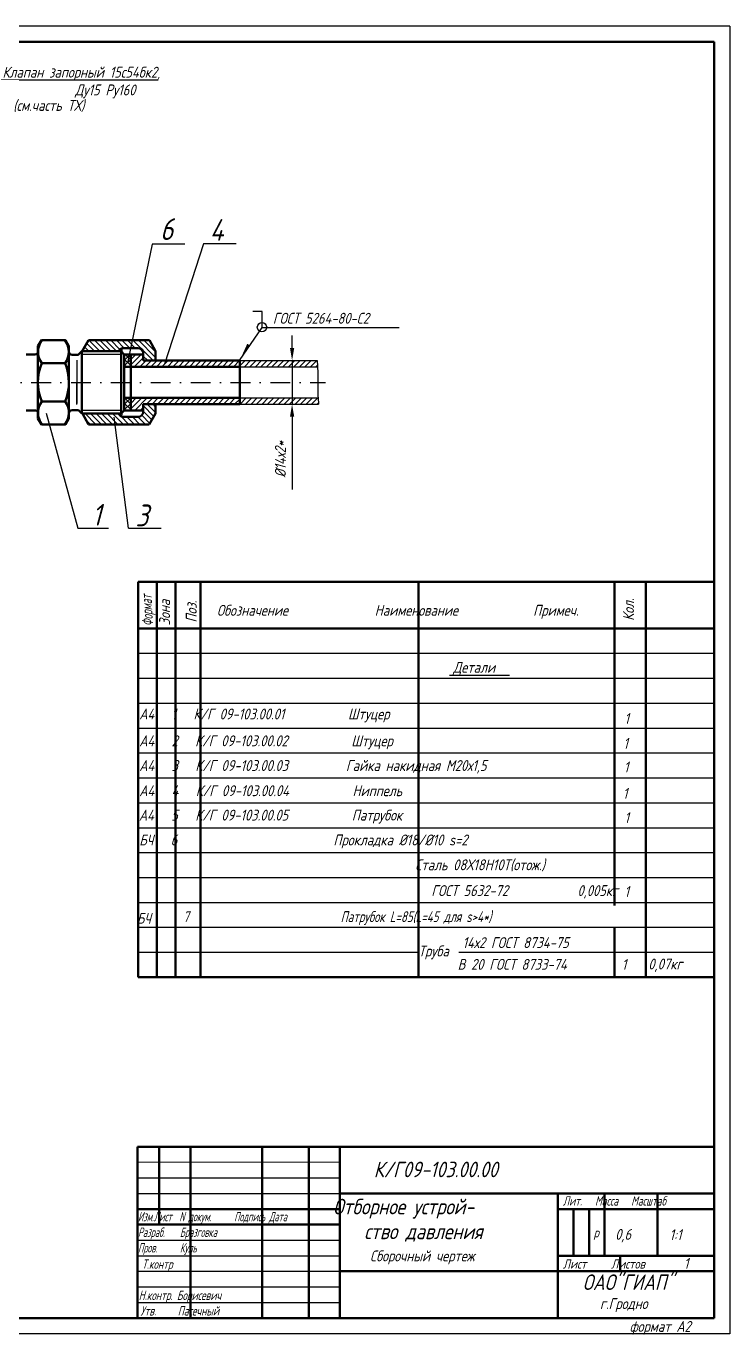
# Model space of a CAD drawing. Header units: millimetres. Extents: x 0 to 6596, y 0 to 3335.
# Drawn here: x 548.8 to 774.8, y 402.7 to 823 of the extents above; entities that cross this region are included whole.
import ezdxf

# ---------------------------------------------------------------- set-up
doc = ezdxf.new("R2010")
doc.units = ezdxf.units.MM
doc.header["$LTSCALE"] = 0.5
doc.header["$MEASUREMENT"] = 0
doc.linetypes.add('DASHDOT', pattern=[25.4, 12.7, -6.35, 0, -6.35])
doc.styles.get("Standard").update_dxf_attribs({"font": 'romand.shx', "width": 0.8, "oblique": 15, "height": 3.5})
doc.dimstyles.get("Standard").update_dxf_attribs({"dimscale": 0, "dimtxt": 3.5, "dimasz": 4, "dimexe": 4, "dimexo": 0, "dimgap": 2, "dimtad": 1, "dimrnd": 0.0035, "dimtxsty": 'Standard', "dimcen": 0.09, "dimclrd": 5, "dimazin": 2, "dimtfac": 1, "dimtix": 1, "dimtmove": 0, "dimatfit": 0, "dimfxl": 0, "dimtolj": 1, "dimtzin": 0, "dimarcsym": 0})
pattern_1 = [(45, (-11.7062, 968.6423), (-0.8838835, 0.8838835), [])]

# ---------------------------------------------------------------- blocks, each defined once
blk = doc.blocks.new('*D389')
at = {"color": 5, "linetype": 'Continuous', "lineweight": -2, "transparency": 16777216}
for p, q in [((634.2, 719.59), (634.2, 723.59)), ((634.2, 715.59), (634.2, 701.59)), ((634.2, 697.59), (634.2, 674.2))]:
    blk.add_line(p, q, dxfattribs=at)
at = {"color": 0, "linetype": 'Continuous', "lineweight": -2, "transparency": 16777216}
for p, q in [((617.38, 715.59), (638.2, 715.59)), ((617.38, 701.59), (638.2, 701.59))]:
    blk.add_line(p, q, dxfattribs=at)
at = {"color": 5, "linetype": 'Continuous', "lineweight": 25, "transparency": 16777216}
for points in [[(633.53, 719.59), (634.87, 719.59), (634.2, 715.59)], [(633.53, 697.59), (634.87, 697.59), (634.2, 701.59)]]:
    blk.add_solid(points, dxfattribs=at)
at = {"layer": 'Defpoints', "color": 0, "linetype": 'Continuous', "lineweight": 25, "transparency": 16777216}
for p in [(617.38, 715.59), (617.38, 701.59), (634.2, 701.59)]:
    blk.add_point(p, dxfattribs=at)
at = {"color": 0, "linetype": 'Continuous', "lineweight": 25, "transparency": 16777216, "insert": (630.45, 683.89), "char_height": 3.5, "attachment_point": 5, "rotation": 90}
blk.add_mtext('\\A1;%%C14х2*', dxfattribs=at)

msp = doc.modelspace()

# ---------------------------------------------------------------- hatches: boundary and pattern name
at = {"linetype": 'Continuous', "lineweight": 25}
h = msp.add_hatch(dxfattribs=at)
h.set_pattern_fill('ANSI31', color=256, scale=10, angle=-90, style=0)
h.set_pattern_definition([(315, (-11.7062, 968.6423), (0.8838835, 0.8838835), [])])
h.paths.add_polyline_path([(588.354, 695.086), (590.381, 698.597), (590.381, 701.586), (586.381, 701.586), (586.381, 699.14, -0.4142136), (584.781, 697.54), (579.749, 697.54, -0.1989124), (579.042, 697.833), (578.312, 698.563), (566.844, 698.563), (568.852, 695.086)])
h.paths.add_polyline_path([(579.042, 719.293, -0.1989124), (579.749, 719.586), (583.324, 719.586), (584.597, 722.086), (568.852, 722.086), (566.818, 718.563), (578.312, 718.563)])
h.paths.add_polyline_path([(590.381, 715.586), (590.381, 718.586), (588.36, 722.086), (584.597, 722.086), (583.324, 719.586), (584.781, 719.586, -0.4142136), (586.381, 717.986), (586.381, 715.586)])
h = msp.add_hatch(dxfattribs=at)
h.set_pattern_fill('ANSI37', color=256, scale=10, style=0)
h.set_pattern_definition([(45, (-11.7062, 968.6423), (-0.8838835, 0.8838835), []), (135, (-11.7062, 968.6423), (-0.8838835, -0.8838835), [])])
h.paths.add_polyline_path([(582.381, 713.586), (582.381, 717.563), (580.263, 717.563), (580.263, 713.586)])
h.paths.add_polyline_path([(582.381, 699.563), (582.381, 703.586), (580.263, 703.586), (580.263, 699.563)])
h = msp.add_hatch(dxfattribs=at)
h.set_pattern_fill('ANSI31', color=256, scale=10, style=0)
h.set_pattern_definition(pattern_1)
h.paths.add_polyline_path([(617.381, 713.586), (617.381, 715.586), (617.353, 715.586), (617.349, 715.58), (617.353, 715.586), (586.381, 715.586), (586.381, 717.563), (582.381, 717.563), (582.381, 713.586)])
h.paths.add_polyline_path([(617.381, 701.586), (617.381, 703.586), (582.381, 703.586), (582.381, 699.563), (586.381, 699.563), (586.381, 701.586)])
h = msp.add_hatch(dxfattribs=at)
h.set_pattern_fill('ANSI31', color=256, scale=10, style=0)
h.set_pattern_definition(pattern_1)
h.paths.add_polyline_path([(642.375, 713.586), (642.369, 713.759), (642.205, 715.586), (617.381, 715.586), (617.381, 713.586)])
h.paths.add_polyline_path([(642.685, 701.586), (642.643, 701.976), (642.556, 703.586), (617.381, 703.586), (617.381, 701.586)])

# ---------------------------------------------------------------- linework, layer by layer
for p, q in [((774.763, 822.992), (180.763, 822.992)), ((774.763, 822.992), (774.763, 402.992)), ((539.656, 805.706), (591.142, 805.706)), ((617.349, 715.58), (624.554, 726.245)), ((552.601, 720.179), (552.601, 708.586)), ((552.601, 708.586), (552.601, 720.179)), ((552.601, 708.54), (552.601, 720.133)), ((552.601, 718.325), (552.601, 720.133)), ((552.601, 720.133), (552.601, 718.54)), ((565.022, 715.703), (565.022, 708.586)), ((565.022, 715.215), (565.022, 701.752)), ((579.263, 717.568), (566.697, 717.568)), ((552.601, 708.586), (552.601, 696.993)), ((565.022, 701.469), (565.022, 708.586)), ((552.601, 698.801), (552.601, 696.993)), ((552.601, 696.993), (552.601, 698.586)), ((579.263, 699.557), (566.697, 699.557)), ((552.601, 696.993), (553.702, 695.086)), ((561.452, 695.086), (554.654, 695.086)), ((562.522, 696.939), (561.452, 695.086)), ((774.763, 402.992), (180.763, 402.992))]:
    msp.add_line(p, q)
at = {"lineweight": 50}
for p, q in [((769.763, 817.992), (200.763, 817.992)), ((769.763, 817.992), (769.763, 407.992)), ((552.601, 720.179), (553.702, 722.086)), ((552.601, 720.133), (552.601, 708.54)), ((561.452, 722.086), (553.702, 722.086)), ((562.522, 720.232), (561.452, 722.086)), ((562.522, 720.232), (562.522, 696.939)), ((566.831, 718.586), (568.852, 722.086)), ((588.36, 722.086), (568.852, 722.086)), ((579.042, 719.293), (578.312, 718.563)), ((584.781, 719.586), (579.749, 719.586)), ((590.381, 718.586), (588.36, 722.086)), ((561.31, 714.771), (553.797, 714.771)), ((566.697, 718.563), (566.697, 698.594)), ((566.697, 718.563), (566.697, 708.586)), ((580.263, 717.568), (580.263, 699.597)), ((580.263, 717.568), (580.263, 699.597)), ((580.263, 717.568), (580.263, 699.597)), ((580.263, 717.568), (580.263, 699.597)), ((580.263, 717.568), (580.263, 699.597)), ((580.263, 717.568), (580.263, 699.557)), ((582.381, 717.563), (582.381, 699.563)), ((586.381, 717.986), (586.381, 715.586)), ((586.381, 717.086), (586.381, 715.586)), ((617.381, 715.586), (586.381, 715.586)), ((590.381, 718.586), (590.381, 715.586)), ((552.601, 696.993), (552.601, 708.586)), ((566.697, 698.563), (566.697, 708.586)), ((561.343, 702.401), (553.797, 702.401)), ((566.844, 698.563), (568.852, 695.086)), ((579.042, 697.833), (578.312, 698.563)), ((586.381, 701.586), (586.381, 700.086)), ((586.381, 701.586), (586.381, 699.186)), ((617.381, 701.586), (586.381, 701.586)), ((590.381, 698.597), (588.354, 695.086)), ((590.381, 701.586), (590.381, 698.597)), ((552.601, 696.993), (553.702, 695.086)), ((561.452, 695.086), (553.702, 695.086)), ((562.522, 696.939), (561.452, 695.086)), ((588.354, 695.086), (568.852, 695.086)), ((584.781, 697.54), (579.749, 697.54)), ((584.763, 644.554), (584.763, 517.554)), ((584.763, 644.554), (769.763, 644.554)), ((590.763, 644.554), (590.763, 517.554)), ((596.763, 644.554), (596.763, 517.554)), ((604.763, 644.554), (604.763, 517.554)), ((674.763, 644.554), (674.763, 517.554)), ((737.763, 644.554), (737.763, 540.55)), ((747.763, 644.554), (747.763, 517.554)), ((584.763, 629.554), (769.763, 629.554)), ((737.763, 533.69), (737.763, 517.554)), ((584.763, 517.554), (769.763, 517.554)), ((584.564, 463.065), (769.564, 463.065)), ((584.602, 463.065), (584.602, 407.992)), ((591.564, 463.065), (591.564, 438.065)), ((601.564, 463.065), (601.564, 408.065)), ((624.564, 463.065), (624.564, 408.065)), ((639.564, 463.065), (639.564, 408.065)), ((649.564, 463.065), (649.564, 408.065)), ((719.564, 448.065), (719.564, 408.065)), ((734.564, 448.065), (734.564, 428.065)), ((751.564, 448.065), (751.564, 428.065)), ((584.564, 443.065), (649.564, 443.065)), ((719.564, 443.065), (769.564, 443.065)), ((724.564, 443.065), (724.564, 428.065)), ((729.564, 443.065), (729.564, 428.065)), ((584.564, 438.065), (649.564, 438.065)), ((719.564, 428.065), (769.564, 428.065)), ((739.564, 428.065), (739.564, 423.065)), ((769.763, 407.992), (188.763, 407.992))]:
    msp.add_line(p, q, dxfattribs=at)
at = {"linetype": 'Continuous', "lineweight": 25}
for p, q in [((589.295, 752.96), (581.416, 715.302)), ((605.796, 753.062), (593.239, 714.473)), ((624.538, 726.245), (668.538, 726.245)), ((579.49, 719.125), (579.49, 718.337)), ((617.381, 715.586), (642.205, 715.586)), ((617.381, 713.586), (642.375, 713.586)), ((617.381, 703.586), (642.556, 703.586)), ((579.49, 698.789), (579.49, 698.011)), ((617.381, 701.586), (642.685, 701.586)), ((581.645, 661.728), (577.01, 697.401)), ((684.766, 614.543), (704.061, 614.543))]:
    msp.add_line(p, q, dxfattribs=at)
at = {"lineweight": 25}
for p, q in [((599.764, 752.96), (589.295, 752.96)), ((616.265, 753.062), (605.796, 753.062)), ((555.182, 698.741), (565.395, 661.7)), ((565.395, 661.7), (575.282, 661.7)), ((581.645, 661.728), (592.114, 661.728)), ((584.763, 644.554), (769.763, 644.554)), ((584.763, 621.554), (769.763, 621.554)), ((584.763, 613.554), (769.763, 613.554)), ((584.763, 605.554), (769.763, 605.554)), ((584.763, 597.554), (769.763, 597.554)), ((584.763, 589.554), (769.763, 589.554)), ((584.763, 581.554), (769.763, 581.554)), ((584.763, 573.554), (769.763, 573.554)), ((584.763, 565.554), (769.763, 565.554)), ((584.763, 557.554), (769.763, 557.554)), ((584.763, 549.554), (769.763, 549.554)), ((584.763, 541.554), (769.763, 541.554)), ((584.763, 533.554), (769.763, 533.554)), ((584.763, 525.554), (675.101, 525.554)), ((687.786, 525.554), (769.763, 525.554)), ((584.564, 453.065), (649.564, 453.065)), ((584.564, 448.065), (649.564, 448.065)), ((584.564, 433.065), (649.564, 433.065)), ((584.564, 428.065), (649.564, 428.065)), ((584.564, 423.065), (649.564, 423.065)), ((584.564, 418.065), (649.564, 418.065)), ((584.564, 413.065), (649.564, 413.065))]:
    msp.add_line(p, q, dxfattribs=at)
at = {"linetype": 'Continuous', "lineweight": 30}
for p, q in [((624.554, 731.399), (621.543, 731.399)), ((624.554, 726.245), (624.554, 731.399))]:
    msp.add_line(p, q, dxfattribs=at)
at = {"linetype": 'Continuous', "lineweight": 50}
for p, q in [((552.601, 720.179), (552.601, 708.586)), ((551.601, 717.54), (548.807, 717.54)), ((566.697, 718.563), (565.72, 717.609)), ((579.263, 718.563), (579.263, 698.586)), ((579.263, 718.563), (579.263, 708.596)), ((579.263, 718.563), (580.263, 717.568)), ((586.381, 717.563), (580.263, 717.563)), ((617.381, 715.586), (617.381, 701.586)), ((580.263, 713.586), (617.381, 713.586)), ((579.263, 698.563), (579.263, 708.576)), ((580.263, 703.586), (617.381, 703.586)), ((551.601, 699.586), (548.807, 699.586)), ((566.697, 698.563), (565.766, 699.517)), ((579.263, 698.563), (580.263, 699.557)), ((586.381, 699.563), (580.263, 699.563))]:
    msp.add_line(p, q, dxfattribs=at)
at = {"linetype": 'Continuous'}
for p, q in [((552.601, 720.133), (552.601, 708.54)), ((552.601, 696.993), (552.601, 708.586))]:
    msp.add_line(p, q, dxfattribs=at)
at = {"color": 1, "linetype": 'Continuous', "lineweight": 50}
for p, q in [((565.367, 717.463), (563.522, 717.463)), ((565.413, 699.663), (563.522, 699.663))]:
    msp.add_line(p, q, dxfattribs=at)
at = {"color": 3, "linetype": 'Continuous', "lineweight": 50}
for p, q in [((579.263, 718.563), (566.697, 718.563)), ((579.263, 698.563), (566.697, 698.563))]:
    msp.add_line(p, q, dxfattribs=at)
at = {"linetype": 'DASHDOT', "lineweight": 25}
msp.add_line((268.84, 708.563), (644.901, 708.563), dxfattribs=at)
at = {"lineweight": 15}
msp.add_line((584.564, 458.065), (649.564, 458.065), dxfattribs=at)
at = {"color": 1, "lineweight": 50}
for p, q in [((649.564, 448.065), (769.564, 448.065)), ((649.564, 423.065), (769.564, 423.065))]:
    msp.add_line(p, q, dxfattribs=at)
msp.add_lwpolyline([(617.349, 715.58, 0, 1, 0), (620.235, 720.726, 1, 1, 0)], format="xyseb")
at = {"linetype": 'Continuous', "lineweight": 25}
msp.add_lwpolyline([(642.205, 715.586), (642.369, 713.759), (642.45, 711.508), (642.465, 709.217), (642.467, 706.874), (642.509, 704.464), (642.643, 701.976), (642.685, 701.586)], dxfattribs=at)
msp.add_circle((624.534, 726.294), 1.5)
at = {"lineweight": 50}
for centre, radius, start, end in [((558.639, 718.371), 6.033, 141.98727, 216.63521), ((556.486, 718.393), 6.033, 323.09908, 37.74306), ((579.749, 718.586), 1, 90, 135), ((584.781, 717.986), 1.6, 0, 90), ((558.639, 698.801), 6.033, 143.36479, 218.01273), ((556.486, 698.824), 6.033, 321.71661, 36.3704), ((579.749, 698.54), 1, 225, 270), ((579.749, 698.54), 1, 225, 270), ((584.781, 699.14), 1.6, 270, 0)]:
    msp.add_arc(centre, radius, start, end, dxfattribs=at)
at = {"linetype": 'Continuous', "lineweight": 50}
for centre, radius, start, end in [((551.601, 718.54), 1, 270, 360), ((569.183, 708.586), 16.582, 158.1012, 201.8988), ((545.922, 708.544), 16.6, 338.27987, 22.02894), ((563.522, 718.463), 1, 180, 270), ((565.367, 717.963), 0.5, 270, 315), ((551.601, 698.586), 1, 0, 90), ((563.522, 698.663), 1, 90, 180), ((565.413, 699.163), 0.5, 45, 90)]:
    msp.add_arc(centre, radius, start, end, dxfattribs=at)
at = {"layer": 'Defpoints', "color": 0, "linetype": 'ByBlock', "lineweight": 50}
for p in [(578.587, 718.838), (580.263, 717.608), (580.263, 717.608), (580.263, 703.79), (578.587, 698.287)]:
    msp.add_point(p, dxfattribs=at)
at = {"layer": 'Defpoints', "color": 0, "linetype": 'ByBlock'}
for p in [(552.601, 717.74), (552.601, 717.695), (552.601, 699.431)]:
    msp.add_point(p, dxfattribs=at)

# ---------------------------------------------------------------- texts
at = {"linetype": 'Continuous', "lineweight": 25, "oblique": 15}
for s, width, p in [('ГОСТ 5264-80-С2', 0.8, (628.014, 727.424)), ('Детали', 0.8, (685.912, 615.307)), ('1', 0.8, (740.905, 598.873)), ('1', 0.8, (740.572, 590.908)), ('1', 0.8, (740.738, 583.275)), ('1', 0.8, (740.406, 574.812)), ('1', 0.8, (740.905, 567.012)), ('1', 0.8, (740.905, 543.283)), ('БЧ', 0.8, (584.336, 534.682)), ('7                              Патрубок L=85(L=45 для s>4*)', 0.7, (599.252, 535.223)), ('14х2 ГОСТ 8734-75', 0.8, (688.929, 526.888)), ('Труба', 0.8, (674.782, 524.191)), ('В 20 ГОСТ 8733-74', 0.8, (687.354, 519.894)), ('1', 0.8, (740.082, 519.904)), ('0,07кг', 0.8, (748.588, 520.002)), ('0,6', 0.8, (737.954, 433.192)), ('1:1', 0.8, (755.382, 433.085)), ('1', 0.8, (760.005, 423.856))]:
    msp.add_text(s, height=3.5, dxfattribs=dict(at, width=width)).set_placement(p)
at = {"lineweight": 25, "oblique": 15, "width": 0.8}
for s, p in [('Зона', (595.012, 630.54)), ('Поз.', (603.577, 631.437))]:
    msp.add_text(s, height=3.5, rotation=90, dxfattribs=at).set_placement(p)
at = {"linetype": 'Continuous', "lineweight": 25, "oblique": 15, "width": 0.8}
msp.add_text('Кол.', height=3.5, rotation=90, dxfattribs=at).set_placement((743.986, 631.993))
at = {"lineweight": 25, "attachment_point": 1}
for s, insert, char_height, width in [('Клапан запорный 15с54бк2,', (541.205, 809.963), 3.5, 52.85785), ('Ду15 Ру160', (564.514, 804.27), 3.5, 41.16479), ('(см.часть ТХ)', (544.631, 799.279), 3.5, 43.71847), (' Обозначение               Наименование             Примеч.', (608.21, 637.115), 3.5, 160.85086), ('А4   1   К/Г 09-103.00.01           Штуцер              ', (585.112, 603.816), 3.5, 191.90703), ('А4   2   К/Г 09-103.00.02           Штуцер               ', (585.112, 595.196), 3.5, 191.90703), ('А4   3   К/Г 09-103.00.03          Гайка накидная М20х1,5 ', (585.112, 587.264), 3.5, 191.90703), ('А4   4   К/Г 09-103.00.04           Ниппель              ', (585.112, 579.161), 3.5, 191.90703), ('А4   5   К/Г 09-103.00.05           Патрубок             ', (585.015, 571.332), 3.5, 191.90703), ('БЧ   6                           Прокладка %%C18/%%C10 s=2       ', (585.112, 563.362), 3.5, 191.90703), ('  Сталь 08Х18Н10Т(отож.)', (670.022, 555.366), 3.5, 101.77906), ('    ГОСТ 5632-72            0,005кг', (671.479, 547.096), 3.5, 101.77906), ('{\\W0.7; Лит.   Масса   Масштаб}', (719.761, 447.174), 3, 63.06063), ('{\\W0.6; Изм.Лист  N докум.      Подпись Дата\\P Разраб.    Бразговка\\P Пров.      Куль}', (583.485, 442.115), 3, 75.9719), ('р', (731.003, 436.961), 3, 4.73548), (' Сборочный чертеж', (657.373, 429.752), 3.5, 67.35554), ('{\\W0.7;Т.контр}', (585.998, 426.857), 3, 65.76479), ('{\\W0.8;Лист     Листов}', (721.171, 426.929), 3, 49.47069), ('{\\W0.7; Н.контр. Борисевич}', (583.549, 416.845), 3, 40.54602), ('г.Гродно', (733.06, 414.439), 3.5, 35.06273), ('{\\W0.7;Утв.     Пасечный}', (585.485, 411.854), 3, 39.22165), ('формат А2', (742.586, 407.107), 3.5, 32.74536)]:
    msp.add_mtext(s, dxfattribs=dict(at, insert=insert, char_height=char_height, width=width))
at = {"lineweight": 35, "char_height": 7, "width": 25.82314, "attachment_point": 1}
for s, insert in [('6', (591.783, 761.309)), ('4', (607.734, 761.028)), ('1', (569.914, 669.544)), ('3', (583.917, 669.351))]:
    msp.add_mtext(s, dxfattribs=dict(at, insert=insert))
at = {"lineweight": 25, "insert": (586.119, 630.137), "char_height": 3.5, "width": 24.12008, "attachment_point": 1, "rotation": 93.2058}
msp.add_mtext('{\\W0.6;Формат}', dxfattribs=at)
at = {"lineweight": 30, "char_height": 5, "attachment_point": 1}
for s, insert, width in [('К/Г09-103.00.00 ', (660.427, 458.27), 87.33969), ('   Отборное устрой-  ', (639.419, 446.343), 87.33969), ('ство давления  ', (657.374, 438.38), 87.33969), ('ОАО"ГИАП"', (727.532, 422.063), 36.17103)]:
    msp.add_mtext(s, dxfattribs=dict(at, insert=insert, width=width))

# ---------------------------------------------------------------- dimensions: what is measured, and where the dimension line sits
at = {"linetype": 'Continuous', "lineweight": 25}
dim = msp.add_linear_dim(base=(634.2, 701.586), p1=(617.381, 715.586), p2=(617.381, 701.586), angle=270, text='%%C<>х2*', dimstyle='Standard', override={"dimscale": 1}, dxfattribs=at)
dim.commit()
dim.dimension.update_dxf_attribs({"geometry": '*D389', "text_midpoint": (634.2, 683.895), "dimtype": 160})

doc.saveas('drawing.dxf')
